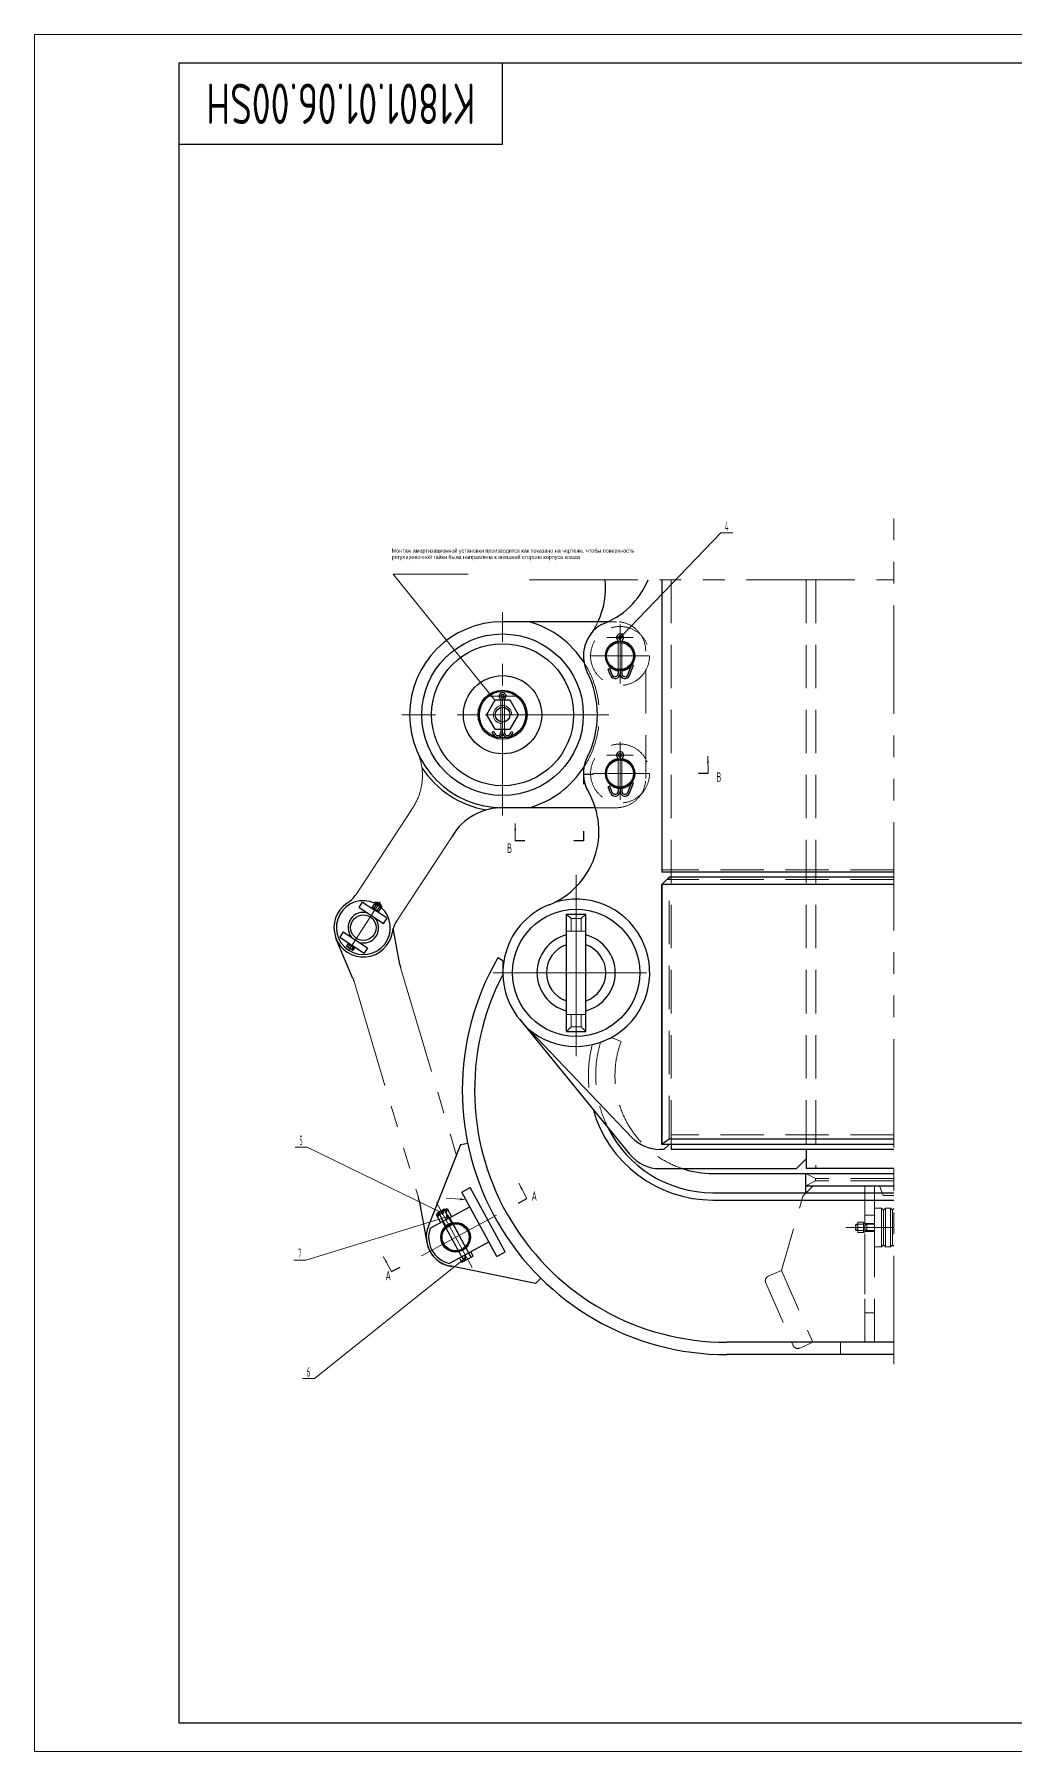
# Model space of a CAD drawing. Header units: millimetres. Extents: x -11 to 6289, y -2 to 4453.
# Drawn here: x -11 to 2532, y -2 to 4453 of the extents above; entities that cross this region are included whole.
import ezdxf
from ezdxf.enums import TextEntityAlignment as Align

# ---------------------------------------------------------------- set-up
doc = ezdxf.new("R2010")
doc.units = ezdxf.units.MM
doc.header["$LTSCALE"] = 150
for name, pattern in [('F', [0.75, 0.5, -0.25]), ('G', [2, 1.25, -0.25, 0.25, -0.25]), ('K', [2.5, 1.25, -0.25, 0.25, -0.25, 0.25, -0.25])]:
    doc.linetypes.add(name, pattern=pattern)
doc.layers.get('0').update_dxf_attribs({"lineweight": 30})
for name, color, linetype, lineweight in [('01', 7, 'Continuous', 30), ('02', 1, 'Continuous', 13), ('04', 2, 'F', 13), ('05', 4, 'G', 13), ('07', 6, 'K', 13), ('08', 1, 'Continuous', 13), ('11', 3, 'Continuous', 13)]:
    doc.layers.add(name, color=color, linetype=linetype, lineweight=lineweight)
doc.styles.get("Standard").update_dxf_attribs({"font": 'isocp', "width": 0.707, "bigfont": 'intecad.shx'})

# ---------------------------------------------------------------- blocks, each defined once
blk = doc.blocks.new('*U12', base_point=(251.96, 168.31))
at = {"layer": '01'}
for p, q in [((251.96, 168.31), (251.96, 182.31)), ((195.96, 168.31), (251.96, 168.31))]:
    blk.add_line(p, q, dxfattribs=at)
blk = doc.blocks.new('*U13', base_point=(-11.36, -1.55))
at = {"layer": '01'}
for points in [[(403.64, 290.45), (13.64, 290.45)], [(13.64, 290.45), (13.64, 3.45)], [(13.64, 3.45), (403.64, 3.45)]]:
    blk.add_lwpolyline(points, dxfattribs=at)
at = {"layer": '02'}
for points in [[(408.64, 295.45), (-11.36, 295.45)], [(-11.36, 295.45), (-11.36, -1.55)], [(-11.36, -1.55), (408.64, -1.55)]]:
    blk.add_lwpolyline(points, dxfattribs=at)

msp = doc.modelspace()

# ---------------------------------------------------------------- linework, layer by layer
at = {"ltscale": 1.5}
for p, q in [((1503.51, 2878.77), (1503.51, 2878.63)), ((1508.21, 2881.6), (1508.21, 2878.92)), ((1512.91, 2878.77), (1512.91, 2878.63)), ((1481.51, 2808.4), (1477.15, 2806.65)), ((1488.08, 2792.04), (1481.51, 2808.4)), ((1528.33, 2792.04), (1539.06, 2818.74)), ((1532.69, 2790.28), (1543.42, 2816.99)), ((1539.06, 2818.74), (1543.42, 2816.99)), ((1483.72, 2790.28), (1477.15, 2806.65)), ((1503.51, 2803.21), (1503.51, 2795.02)), ((1508.21, 2802.92), (1508.21, 2795.02)), ((1512.91, 2803.21), (1512.91, 2795.02)), ((1198.71, 2726.27), (1198.71, 2726.13)), ((1203.41, 2729.1), (1203.41, 2726.42)), ((1208.11, 2726.27), (1208.11, 2726.13)), ((1180.99, 2645.25), (1176.63, 2643.5)), ((1178.92, 2637.78), (1176.63, 2643.5)), ((1183.28, 2639.54), (1180.99, 2645.25)), ((1198.71, 2650.92), (1198.71, 2642.52)), ((1208.11, 2650.92), (1208.11, 2642.52)), ((1223.53, 2639.54), (1225.83, 2645.25)), ((1225.83, 2645.25), (1230.19, 2643.5)), ((1227.89, 2637.78), (1230.19, 2643.5)), ((1503.51, 2573.77), (1503.51, 2573.63)), ((1508.21, 2576.6), (1508.21, 2573.92)), ((1512.91, 2573.77), (1512.91, 2573.63)), ((1481.51, 2503.4), (1477.15, 2501.65)), ((1483.72, 2485.28), (1477.15, 2501.65)), ((1488.08, 2487.04), (1481.51, 2503.4)), ((1503.51, 2498.21), (1503.51, 2490.02)), ((1508.21, 2497.92), (1508.21, 2490.02)), ((1512.91, 2498.21), (1512.91, 2490.02)), ((1528.33, 2487.04), (1539.06, 2513.74)), ((1532.69, 2485.28), (1543.42, 2511.99)), ((1543.42, 2511.99), (1539.06, 2513.74)), ((1635.21, 2266.92), (1616.21, 2247.92)), ((1990.14, 1498.42), (2218.56, 1498.42)), ((1097.74, 1449.8), (1119.72, 1461.72)), ((1188.33, 1282.79), (1097.74, 1449.8)), ((1210.31, 1294.71), (1119.72, 1461.72)), ((1015.52, 1356.29), (1118.24, 1412.01)), ((1035.53, 1396.72), (1036.48, 1394.96)), ((1042.78, 1393.82), (1052.08, 1398.87)), ((1053.11, 1406.25), (1054.06, 1404.49)), ((1065.11, 1264.87), (1167.83, 1320.59)), ((1188.33, 1282.79), (1210.31, 1294.71))]:
    msp.add_line(p, q, dxfattribs=at)
for centre, radius in [((1508.21, 2840.92), 38), ((1508.21, 2840.92), 35.1), ((1203.41, 2688.42), 0), ((1508.21, 2535.92), 38), ((1508.21, 2535.92), 35.1), ((1081.51, 1332.92), 38.5), ((1081.51, 1332.92), 38), ((1081.51, 1332.92), 35.1)]:
    msp.add_circle(centre, radius, dxfattribs=at)
for centre, radius, start, end in [((1508.21, 2888.87), 9, 313.8567, 226.1433), ((1498.51, 2878.77), 5, 0, 46.1433), ((1508.21, 2888.87), 4.3, 298.81138, 241.18862), ((1504.21, 2881.6), 4, 0, 61.18862), ((1512.21, 2881.6), 4, 118.81138, 180), ((1517.91, 2878.77), 5, 133.8567, 180), ((1495.51, 2795.02), 12.7, 201.89386, 0), ((1495.51, 2795.02), 8, 201.89386, 0), ((1520.91, 2795.02), 12.7, 180, 338.10614), ((1520.91, 2795.02), 8, 180, 338.10614), ((1203.41, 2736.37), 9, 313.8567, 226.1433), ((1193.71, 2726.27), 5, 0, 46.1433), ((1203.41, 2736.37), 4.3, 298.81138, 241.18862), ((1199.41, 2729.1), 4, 0, 61.18862), ((1207.41, 2729.1), 4, 118.81138, 180), ((1213.11, 2726.27), 5, 133.8567, 180), ((1190.71, 2642.52), 12.7, 201.89386, 0), ((1190.71, 2642.52), 8, 201.89386, 0), ((1216.11, 2642.52), 12.7, 180, 338.10614), ((1216.11, 2642.52), 8, 180, 338.10614), ((1508.21, 2583.87), 9, 313.8567, 226.1433), ((1508.21, 2583.87), 4.3, 298.81138, 241.18862), ((1498.51, 2573.77), 5, 0, 46.1433), ((1504.21, 2576.6), 4, 0, 61.18862), ((1512.21, 2576.6), 4, 118.81138, 180), ((1517.91, 2573.77), 5, 133.8567, 180), ((1495.51, 2490.02), 12.7, 201.89386, 0), ((1495.51, 2490.02), 8, 201.89386, 0), ((1520.91, 2490.02), 12.7, 180, 338.10614), ((1520.91, 2490.02), 8, 180, 338.10614), ((1203.47, 2294.94), 152.54, 89.1959, 149.26217), ((842.21, 2136.03), 76.2, 122.77444, 350.8662), ((759.82, 2264), 76, 302.77444, 326.82032), ((992.48, 2111.87), 76, 146.82032, 170.8662), ((1081.51, 1332.92), 70, 160.50044, 256.45118)]:
    msp.add_arc(centre, radius, start, end, dxfattribs=at)
at = {"layer": '01', "color": 7, "linetype": 'Continuous', "ltscale": 1.5}
for p, q in [((1616.21, 3038.76), (1616.21, 2279.92)), ((2218.56, 2279.92), (1616.21, 2279.92)), ((1616.21, 2247.92), (1616.21, 1573.92)), ((2218.56, 2247.92), (1616.21, 2247.92)), ((1616.21, 1573.92), (1616.21, 2247.92)), ((1616.21, 1788.92), (1616.21, 2247.92)), ((2218.56, 2266.92), (1635.21, 2266.92)), ((815.19, 2004.47), (771.99, 2106.51)), ((936.83, 2040.72), (919.91, 2134.43)), ((1247.05, 1898.74), (1533.75, 1547.67)), ((1256.7, 1887.81), (1538.83, 1591.91)), ((1094.22, 1572.44), (1010.8, 1360.79)), ((1112.9, 1576.27), (1094.22, 1572.44)), ((1635.21, 1586.92), (1616.21, 1573.92)), ((2218.56, 1573.92), (1616.21, 1573.92)), ((2218.56, 1586.92), (1635.21, 1586.92)), ((1641.21, 1573.92), (1641.21, 1560.92)), ((1996.21, 1560.92), (1641.21, 1560.92)), ((2218.56, 1560.92), (1641.21, 1560.92)), ((1991.21, 1560.92), (1991.21, 1510.92)), ((1991.21, 1535.92), (1966.21, 1510.92)), ((1611.21, 1510.92), (1966.21, 1510.92)), ((1749.01, 1498.42), (2218.56, 1498.42)), ((1990.14, 1448.42), (1990.14, 1498.42)), ((986.83, 1428.42), (1006.52, 1319.38)), ((1749.01, 1448.42), (2218.56, 1448.42)), ((1749.01, 1429.42), (2218.56, 1429.42)), ((1990.14, 1466.42), (2218.56, 1466.42)), ((1289.14, 1212.84), (1066.27, 1258.46)), ((1302.64, 1226.5), (1289.14, 1212.84))]:
    msp.add_line(p, q, dxfattribs=at)
at = {"layer": '01', "ltscale": 1.5}
for p, q in [((1476.97, 2929.72), (1203.41, 2929.72)), ((1183.76, 2725.92), (1162.11, 2688.42)), ((1223.06, 2725.92), (1183.76, 2725.92)), ((1244.71, 2688.42), (1223.06, 2725.92)), ((1162.11, 2688.42), (1183.76, 2650.92)), ((1223.06, 2650.92), (1244.71, 2688.42)), ((1183.76, 2650.92), (1223.06, 2650.92)), ((1438.25, 2533.37), (1413.25, 2533.16)), ((1413.25, 2533.16), (1413.25, 2508.16)), ((1736.45, 2535.92), (1711.45, 2535.71)), ((1444.03, 2447.12), (1203.41, 2447.12)), ((1413.25, 2386.13), (1413.25, 2361.13)), ((1261.38, 2361.13), (1236.38, 2361.13)), ((1413.25, 2361.13), (1388.25, 2361.13)), ((831.2, 2188.63), (839.96, 2202.02)), ((831.2, 2188.63), (894.81, 2147.04)), ((839.96, 2202.02), (871.76, 2181.22)), ((865.76, 2188.85), (864.06, 2186.26)), ((873.72, 2202.52), (865.08, 2189.3)), ((865.08, 2189.3), (881.84, 2178.34)), ((877.92, 2199.78), (869.27, 2186.56)), ((873.46, 2183.82), (870.27, 2182.2)), ((875.09, 2201.63), (872.83, 2198.18)), ((873.08, 2196.97), (873.08, 2196.97)), ((880.64, 2198), (873.72, 2202.52)), ((874.29, 2197.22), (876.55, 2200.67)), ((877.08, 2200.33), (878.18, 2202)), ((886.3, 2194.3), (877.65, 2181.08)), ((888.22, 2195.43), (878.18, 2202)), ((880.64, 2198), (878.38, 2194.55)), ((878.64, 2193.34), (879.37, 2192.86)), ((880.1, 2192.38), (879.37, 2192.86)), ((883.57, 2196.09), (881.31, 2192.63)), ((890.49, 2191.56), (881.84, 2178.34)), ((883.57, 2196.09), (890.49, 2191.56)), ((885.4, 2189.96), (887.66, 2193.41)), ((885.66, 2188.75), (885.66, 2188.75)), ((889.13, 2192.45), (886.87, 2189)), ((887.13, 2193.76), (888.22, 2195.43)), ((871.76, 2181.22), (874.96, 2182.84)), ((903.57, 2160.43), (871.76, 2181.22)), ((881.16, 2178.78), (879.46, 2176.19)), ((894.81, 2147.04), (903.57, 2160.43)), ((1369.21, 1866.42), (1369.21, 2171.42)), ((1369.21, 2171.42), (1419.21, 2171.42)), ((1419.21, 1866.42), (1419.21, 2171.42)), ((789.61, 2125.02), (780.85, 2111.63)), ((780.85, 2111.63), (844.46, 2070.04)), ((789.61, 2125.02), (853.22, 2083.43)), ((803.26, 2093.27), (804.96, 2095.87)), ((798.48, 2087.44), (802.58, 2093.72)), ((815.24, 2076.48), (798.48, 2087.44)), ((805.94, 2091.52), (801.84, 2085.24)), ((802.58, 2093.72), (819.34, 2082.76)), ((812.66, 2090.83), (809.46, 2089.22)), ((810.96, 2088.24), (814.16, 2089.85)), ((815.98, 2084.95), (811.88, 2078.68)), ((815.24, 2076.48), (819.34, 2082.76)), ((818.66, 2083.2), (820.36, 2085.8)), ((853.22, 2083.43), (844.46, 2070.04)), ((1203.75, 2049.92), (1190.76, 2057.42)), ((1203.75, 2049.92), (1203.7, 2014.39)), ((1369.21, 1866.42), (1419.21, 1866.42)), ((1622.21, 1560.92), (1611.21, 1560.92)), ((1622.21, 1560.92), (1611.21, 1560.92)), ((1622.21, 1560.92), (1635.21, 1573.92)), ((2218.56, 1510.92), (1991.21, 1510.92)), ((1244.74, 1421.5), (1266.72, 1433.41)), ((1043.29, 1398.65), (1030.79, 1391.87)), ((1030.79, 1391.87), (1042.23, 1370.77)), ((1033.42, 1393.3), (1035.74, 1389.01)), ((1037.72, 1390.09), (1035.4, 1394.37)), ((1035.53, 1396.72), (1053.11, 1406.25)), ((1037.27, 1388.56), (1037.27, 1388.56)), ((1038.03, 1395.8), (1049.47, 1374.7)), ((1043.29, 1398.65), (1045.62, 1394.37)), ((1047.14, 1393.92), (1048.13, 1394.45)), ((1047.25, 1400.8), (1059.75, 1407.58)), ((1047.25, 1400.8), (1049.57, 1396.51)), ((1049.12, 1394.99), (1048.13, 1394.45)), ((1052.51, 1403.65), (1063.95, 1382.56)), ((1057.47, 1400.8), (1055.14, 1405.08)), ((1057.12, 1406.15), (1059.45, 1401.87)), ((1058.99, 1400.34), (1058.99, 1400.34)), ((1059.75, 1407.58), (1071.2, 1386.49)), ((1115.09, 1291.98), (1121.05, 1280.99)), ((1127, 1284.22), (1121.04, 1295.21)), ((915.47, 1243.66), (937.45, 1255.58)), ((1097.52, 1268.23), (1091.56, 1279.22)), ((1097.51, 1282.44), (1103.47, 1271.46)), ((1097.52, 1268.23), (1127, 1284.22)), ((2218.56, 1060.42), (1784.85, 1060.42)), ((2218.56, 1028.42), (1784.85, 1028.42))]:
    msp.add_line(p, q, dxfattribs=at)
for centre, radius in [((1203.41, 2688.42), 209.5), ((1203.41, 2688.42), 184.15), ((1203.41, 2688.42), 101.47), ((1203.41, 2688.42), 63.5), ((1203.41, 2688.42), 60.25), ((1203.41, 2688.42), 19.2), ((881.01, 2195.37), 1.6), ((842.21, 2136.03), 33), ((1047.18, 1396.21), 2)]:
    msp.add_circle(centre, radius, dxfattribs=at)
at = {"layer": '01', "color": 7, "linetype": 'Continuous', "ltscale": 1.5}
msp.add_circle((1394.21, 2018.92), 165, dxfattribs=at)
for centre, radius, start, end in [((1265.63, 3017.43), 205, 334.66786, 5.97069), ((1391.21, 3115.92), 205, 289.64233, 337.88864), ((1508.21, 2840.92), 95, 120.41158, 206.64937), ((1508.21, 2840.92), 38.5, 97.03113, 262.98796), ((1508.21, 2840.92), 38.5, 277.01204, 82.96887), ((1204.33, 2688.42), 245, 333.35063, 26.64937), ((1508.21, 2535.92), 95, 153.35063, 209.9814), ((1508.21, 2535.92), 38.5, 97.03113, 321.52977), ((1508.21, 2535.92), 38.5, 324.46921, 82.96887), ((1248.35, 2386.01), 205, 291.66977, 29.9814), ((1394.21, 2018.92), 190, 111.66977, 223.63664), ((1394.21, 2018.92), 101.5, 104.25899, 255.74101), ((1394.21, 2018.92), 101.5, 284.25899, 75.74101), ((1394.21, 2018.92), 77.02, 108.94105, 251.05895), ((1394.21, 2018.92), 77.02, 288.94105, 71.05895), ((1011.82, 2054.26), 76.2, 190.23404, 196.59208), ((1749.01, 1752.42), 323, 195.74785, 270), ((1749.01, 1752.42), 304, 206.25879, 270), ((1611.21, 1660.92), 100, 223.63664, 270), ((1611.21, 1660.92), 100, 223.63664, 270), ((1611.21, 1610.92), 100, 219.23729, 270), ((1749.01, 1752.42), 254, 251.95017, 270), ((911.84, 1414.89), 76.2, 10.23404, 16.59208), ((1081.51, 1332.92), 76, 158.48841, 258.43159), ((1081.51, 1332.92), 76.2, 190.23404, 262.58371)]:
    msp.add_arc(centre, radius, start, end, dxfattribs=at)
at = {"layer": '01', "ltscale": 1.5}
for centre, radius, start, end in [((1203.41, 2688.42), 241.3, 90, 270), ((1203.41, 2688.42), 251, 32.64331, 74.01932), ((1203.63, 2688.76), 250.95, 213.41854, 260.2221), ((1203.41, 2688.42), 251, 285.98068, 327.35669), ((842.21, 2136.03), 70, 65.04594, 48.59471), ((873.56, 2197.7), 0.875, 146.82032, 236.82032), ((873.56, 2197.7), 0.875, 236.82032, 326.82032), ((879.12, 2194.07), 0.875, 146.82032, 236.72038), ((880.58, 2193.11), 0.875, 236.92026, 326.81972), ((886.14, 2189.48), 0.875, 146.82032, 236.82032), ((886.14, 2189.48), 0.875, 236.82032, 326.82032), ((1394.21, 2018.92), 191, 229.50222, 107.45021), ((842.21, 2136.03), 39.7, 73.64818, 219.99246), ((842.21, 2136.03), 39.7, 253.64818, 39.99246), ((1784.85, 1714.42), 686, 150, 270), ((1784.85, 1714.42), 654, 152.68788, 270), ((1036.73, 1389.55), 1.13, 208.47581, 298.47581), ((1036.73, 1389.55), 1.13, 298.47581, 28.47581), ((1046.61, 1394.9), 1.13, 208.4762, 298.37846), ((1048.58, 1395.98), 1.13, 298.57316, 28.47581), ((1058.46, 1401.33), 1.13, 208.47581, 298.47581), ((1058.46, 1401.33), 1.13, 298.47581, 28.47581)]:
    msp.add_arc(centre, radius, start, end, dxfattribs=at)
at = {"layer": '02', "ltscale": 1.5}
for p, q in [((1513.16, 2893.33), (1769.37, 3160.09)), ((1769.37, 3160.09), (1800.37, 3160.09)), ((1736.45, 2535.92), (1736.07, 2580.92)), ((1236.38, 2361.13), (1236.38, 2406.13)), ((879.18, 2201.34), (878.09, 2199.67)), ((887.22, 2196.09), (886.12, 2194.42)), ((696.15, 1566.73), (665.15, 1566.73)), ((1047.37, 1395.69), (696.15, 1566.73)), ((1266.72, 1433.41), (1245.26, 1472.97)), ((1093.39, 1431.42), (1057.35, 1434.09)), ((1059.11, 1385.86), (692.84, 1273.74)), ((1038.24, 1395.91), (1037.29, 1397.67)), ((1052.3, 1403.54), (1051.35, 1405.3)), ((692.84, 1273.74), (661.84, 1273.74)), ((1106.4, 1278.37), (715.71, 966.22)), ((915.47, 1243.66), (894.02, 1283.22)), ((715.71, 966.22), (684.71, 966.22))]:
    msp.add_line(p, q, dxfattribs=at)
for points in [[(1736.07, 2580.92, 0, 4.5, 0), (1736.22, 2562.92, 0, 0, 0)], [(1236.38, 2406.13, 0, 4.5, 0), (1236.38, 2388.13, 0, 0, 0)], [(1245.26, 1472.97, 0, 4.5, 0), (1253.85, 1457.15, 0, 0, 0)], [(894.02, 1283.22, 0, 4.5, 0), (902.6, 1267.4, 0, 0, 0)]]:
    msp.add_lwpolyline(points, format="xyseb", dxfattribs=at)
msp.add_arc((1203.41, 2688.42), 24, 357.6096, 272.38815, dxfattribs=at)
msp.add_solid([(1093.58, 1433.91), (1108.35, 1430.31), (1093.21, 1428.93)], dxfattribs=at)
at = {"layer": '04', "color": 2, "linetype": 'F', "ltscale": 1.5}
for p, q in [((1641.21, 3038.76), (1641.21, 1573.92)), ((1991.21, 3038.76), (1991.21, 1560.92)), ((2016.21, 3038.76), (2016.21, 1510.92)), ((2016.21, 3038.76), (2016.21, 1510.92)), ((1498.71, 2929.72), (1476.97, 2929.72)), ((1574.71, 2523.12), (1574.71, 2853.72)), ((1444.03, 2447.12), (1498.71, 2447.12)), ((2218.56, 2285.92), (1616.21, 2285.92)), ((2218.56, 2260.92), (1629.21, 2260.92)), ((1635.21, 1586.92), (1635.21, 2266.92)), ((1369.21, 2171.42), (1381.21, 2159.42)), ((1381.21, 2159.42), (1381.21, 2126.92)), ((1381.21, 2159.42), (1407.21, 2159.42)), ((1407.21, 2159.42), (1419.21, 2171.42)), ((1407.21, 2159.42), (1407.21, 2126.92)), ((1369.21, 2126.92), (1419.21, 2126.92)), ((1369.21, 1910.92), (1419.21, 1910.92)), ((1369.21, 1866.42), (1381.21, 1878.42)), ((1381.21, 1878.42), (1381.21, 1910.92)), ((1381.21, 1878.42), (1407.21, 1878.42)), ((1407.21, 1878.42), (1407.21, 1910.92)), ((1407.21, 1878.42), (1419.21, 1866.42)), ((2218.56, 1598.92), (1641.21, 1598.92)), ((1990.14, 1466.42), (1990.14, 1498.42)), ((2015.14, 1485.42), (1990.14, 1498.42)), ((2015.14, 1479.42), (1990.14, 1466.42)), ((2218.56, 1485.42), (2015.14, 1485.42)), ((2015.14, 1479.42), (2015.14, 1485.42)), ((2218.56, 1479.42), (2015.14, 1479.42)), ((1926.74, 1246.42), (1982.23, 1439.42)), ((2009.21, 1466.42), (1982.23, 1439.42)), ((2143.64, 1060.42), (2143.64, 1466.42)), ((2143.64, 1466.42), (2143.64, 1060.42)), ((2143.64, 1428.42), (2168.64, 1428.42)), ((2168.64, 1060.42), (2168.64, 1466.42)), ((2190.64, 1441.42), (2181.64, 1466.42)), ((2190.64, 1441.42), (2218.56, 1441.42)), ((2168.64, 1390.42), (2143.64, 1390.42)), ((2168.64, 1408.42), (2168.64, 1308.42)), ((2168.64, 1408.42), (2186.64, 1408.42)), ((2191.64, 1403.42), (2186.64, 1408.42)), ((2186.64, 1408.42), (2186.64, 1308.42)), ((2196.64, 1408.42), (2191.64, 1403.42)), ((2191.64, 1403.42), (2191.64, 1350.42)), ((2191.64, 1403.42), (2191.64, 1313.42)), ((2196.64, 1408.42), (2209.64, 1408.42)), ((2196.64, 1408.42), (2196.64, 1308.42)), ((2214.64, 1403.42), (2209.64, 1408.42)), ((2209.64, 1408.42), (2209.64, 1308.42)), ((2218.56, 1407.34), (2214.64, 1403.42)), ((2214.64, 1403.42), (2214.64, 1313.42)), ((2214.64, 1403.42), (2214.64, 1350.42)), ((2120.24, 1366.42), (2118.64, 1364.82)), ((2124.74, 1364.82), (2118.64, 1364.82)), ((2118.64, 1364.82), (2118.64, 1352.02)), ((2124.74, 1352.02), (2118.64, 1352.02)), ((2120.24, 1350.42), (2118.64, 1352.02)), ((2139.54, 1366.42), (2120.24, 1366.42)), ((2120.24, 1366.42), (2120.24, 1350.42)), ((2139.54, 1350.42), (2120.24, 1350.42)), ((2139.54, 1371.8), (2124.74, 1371.8)), ((2124.74, 1371.8), (2124.74, 1358.42)), ((2139.54, 1366.42), (2124.74, 1366.42)), ((2124.74, 1345.05), (2124.74, 1358.42)), ((2139.54, 1350.42), (2124.74, 1350.42)), ((2139.54, 1345.05), (2124.74, 1345.05)), ((2139.54, 1358.42), (2139.54, 1371.8)), ((2143.64, 1370.62), (2139.54, 1370.62)), ((2139.54, 1370.62), (2139.54, 1358.42)), ((2139.54, 1358.42), (2143.64, 1360.79)), ((2139.54, 1358.42), (2139.54, 1345.05)), ((2143.64, 1358.42), (2139.54, 1356.05)), ((2139.54, 1346.22), (2139.54, 1358.42)), ((2143.64, 1346.22), (2139.54, 1346.22)), ((2143.64, 1358.42), (2143.64, 1370.62)), ((2168.64, 1368.92), (2143.64, 1368.92)), ((2168.64, 1366.42), (2143.64, 1366.42)), ((2148.64, 1364.82), (2143.64, 1364.82)), ((2143.64, 1358.42), (2143.64, 1346.22)), ((2148.64, 1352.02), (2143.64, 1352.02)), ((2168.64, 1350.42), (2143.64, 1350.42)), ((2168.64, 1347.92), (2143.64, 1347.92)), ((2148.64, 1366.42), (2148.64, 1350.42)), ((2168.64, 1308.42), (2186.64, 1308.42)), ((2191.64, 1313.42), (2186.64, 1308.42)), ((2196.64, 1308.42), (2191.64, 1313.42)), ((2196.64, 1308.42), (2209.64, 1308.42)), ((2214.64, 1313.42), (2209.64, 1308.42)), ((2218.56, 1309.51), (2214.64, 1313.42)), ((1886.15, 1214.43), (1957.13, 1052.28)), ((1892.85, 1231.55), (1926.74, 1246.39)), ((1926.74, 1246.42), (2008.14, 1060.42)), ((1926.74, 1246.39), (2008.14, 1060.42)), ((2168.64, 1136.42), (2143.64, 1136.42)), ((1974.25, 1045.58), (2008.14, 1060.42)), ((2080.14, 1028.42), (2080.14, 1060.42))]:
    msp.add_line(p, q, dxfattribs=at)
at = {"layer": '04', "ltscale": 1.5}
for p, q in [((1503.21, 2803.25), (1503.21, 2878.59)), ((1503.51, 2878.63), (1503.51, 2803.21)), ((1508.21, 2878.92), (1508.21, 2802.92)), ((1512.91, 2878.63), (1512.91, 2803.21)), ((1513.21, 2803.25), (1513.21, 2878.59)), ((1198.71, 2650.92), (1198.71, 2725.92)), ((1208.11, 2650.92), (1208.11, 2725.92)), ((1503.21, 2498.25), (1503.21, 2573.59)), ((1503.51, 2573.63), (1503.51, 2498.21)), ((1512.91, 2573.63), (1512.91, 2498.21)), ((1513.21, 2498.25), (1513.21, 2573.59)), ((1457.69, 1839.31), (1487.58, 1849.87)), ((1511, 1841.13), (1487.58, 1849.87)), ((1097.51, 1282.44), (1036.48, 1394.96)), ((1038.24, 1395.91), (1059.22, 1357.24)), ((1052.3, 1403.54), (1073.28, 1364.86)), ((1115.09, 1291.98), (1054.06, 1404.49)), ((1066.38, 1383.87), (1115.97, 1292.46)), ((1047.04, 1373.39), (1096.63, 1281.97)), ((1075.04, 1365.82), (1057.46, 1356.28))]:
    msp.add_line(p, q, dxfattribs=at)
at = {"layer": '04', "color": 2, "linetype": 'F', "ltscale": 1.5}
for centre in [(1508.21, 2840.92), (1508.21, 2535.92)]:
    msp.add_circle(centre, 76.5, dxfattribs=at)
for centre, radius, start, end in [((1265.63, 3017.43), 205, 323.95827, 334.66786), ((1498.71, 2853.72), 76, 360, 90), ((1203.41, 2688.42), 251, 327.35669, 32.64331), ((1498.71, 2523.12), 76, 270, 0), ((1898.06, 1219.64), 13, 113.64, 203.64), ((1969.04, 1057.49), 13, 203.64, 293.64)]:
    msp.add_arc(centre, radius, start, end, dxfattribs=at)
at = {"layer": '04', "ltscale": 1.5}
for radius, start, end in [(323, 165.53214, 195.74785), (304, 163.39231, 206.25879), (254, 159.55897, 251.95017)]:
    msp.add_arc((1749.01, 1752.42), radius, start, end, dxfattribs=at)
at = {"layer": '05', "ltscale": 1.5}
for p, q in [((1203.41, 2427.12), (1203.41, 2954.72)), ((1508.21, 2881.6), (1508.21, 2900.59)), ((1542.21, 2888.87), (1474.21, 2888.87)), ((1203.41, 2732.54), (1203.41, 2647.3)), ((1479.41, 2688.42), (942.11, 2688.42)), ((1158.11, 2688.42), (1249.71, 2688.42)), ((805.22, 2079.45), (885.95, 2202.93)), ((884.25, 2193.25), (877.66, 2197.56)), ((992.73, 1284.77), (1187.36, 1390.34)), ((1032.4, 1423.46), (1124.18, 1254.25)), ((2218.56, 1358.42), (2093.64, 1358.42))]:
    msp.add_line(p, q, dxfattribs=at)
at = {"layer": '05', "color": 4, "linetype": 'G', "ltscale": 1.5}
for p, q in [((1508.21, 2922.87), (1508.21, 2769.36)), ((1583.13, 2840.92), (1429.53, 2840.92)), ((1169.41, 2736.37), (1237.41, 2736.37)), ((1508.21, 2467.99), (1508.21, 2617.87)), ((1474.21, 2583.87), (1542.21, 2583.87)), ((1583.78, 2535.92), (1437.51, 2535.92)), ((1394.21, 2271.85), (1394.21, 1802.92)), ((1394.21, 1802.92), (1394.21, 2234.92)), ((1576.51, 2018.92), (1176.22, 2018.92)), ((1179.21, 2018.92), (1610.21, 2018.92))]:
    msp.add_line(p, q, dxfattribs=at)
at = {"layer": '07', "ltscale": 1.5}
for p, q in [((2218.56, 1003.42), (2218.56, 3222.38)), ((1273.39, 3038.76), (2218.56, 3038.76))]:
    msp.add_line(p, q, dxfattribs=at)
at = {"layer": '07', "color": 6, "linetype": 'K', "ltscale": 1.5}
for p, q in [((966.92, 2441.85), (823.43, 2222.41)), ((1072.36, 2372.9), (928.87, 2153.46)), ((938.79, 2032.5), (1083.77, 1545.92)), ((818.05, 1996.52), (984.87, 1436.65))]:
    msp.add_line(p, q, dxfattribs=at)
for centre, radius, start, end in [((842.92, 2530.69), 152.54, 324.37847, 24.44475), ((745.02, 1974.76), 76.2, 16.59208, 22.95012)]:
    msp.add_arc(centre, radius, start, end, dxfattribs=at)
at = {"layer": '08', "color": 1, "linetype": 'Continuous', "ltscale": 1.5}
for p, q in [((1183.76, 2725.92), (919.75, 3052.83)), ((919.75, 3052.83), (1113.96, 3052.83))]:
    msp.add_line(p, q, dxfattribs=at)

# ---------------------------------------------------------------- block references
at = {"layer": '02', "xscale": 15, "yscale": 15, "zscale": 15}
msp.add_blockref('*U12', (1203.64, 4168.45), dxfattribs=at)
at = {"layer": '05', "xscale": 15, "yscale": 15, "zscale": 15}
msp.add_blockref('*U13', (-11.36, -1.55), dxfattribs=at)

# ---------------------------------------------------------------- texts
at = {"layer": '02', "ltscale": 1.5, "width": 0.605172}
for p, p2 in [((1510.16, 2888.33), (1516.16, 2888.33)), ((1044.37, 1390.69), (1050.37, 1390.69)), ((1056.11, 1380.86), (1062.11, 1380.86)), ((1103.4, 1273.37), (1109.4, 1273.37))]:
    msp.add_text('●', height=10, dxfattribs=at).set_placement(p, p2, align=Align.FIT)
at = {"layer": '05', "insert": (915.82, 3118.95), "char_height": 10, "attachment_point": 1}
msp.add_mtext('{\\fArial|b0|i0|c204|p34;\\W1;\\C3;Монтаж амортизационной установки производится как показано на чертеже, чтобы поверхность\\Pрегулировочной гайки была направлена к внешней стороне корпуса ковша}', dxfattribs=at)
at = {"layer": '11', "width": 0.695901}
msp.add_text('K1801.01.06.00SH', height=105, rotation=180, dxfattribs=at).set_placement((1132.73, 4325.95), (434.55, 4325.95), align=Align.FIT)
at = {"layer": '11', "ltscale": 1.5}
for s, width, p, p2 in [('4', 0.543846, (1780.49, 3165.09), (1789.24, 3165.09)), ('5', 0.527686, (676.79, 1571.73), (684.51, 1571.73)), ('7', 0.514182, (673.84, 1278.74), (680.84, 1278.74)), ('6', 0.600695, (695.75, 971.22), (704.67, 971.22))]:
    msp.add_text(s, height=24.75, dxfattribs=dict(at, width=width)).set_placement(p, p2, align=Align.FIT)
at = {"layer": '11', "ltscale": 1.5, "width": 0.707}
for s, p in [('B', (1757.99, 2507.12)), ('B', (1214.84, 2322.71)), ('A', (1278.67, 1420.53)), ('A', (899.81, 1214.03))]:
    msp.add_text(s, height=24.5, dxfattribs=at).set_placement(p, align=Align.BOTTOM_LEFT)

doc.saveas('drawing.dxf')
